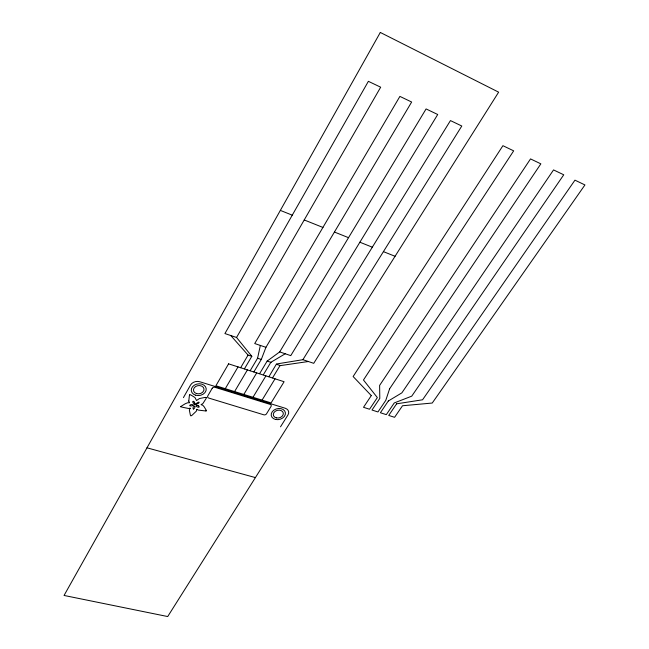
<?xml version="1.0" encoding="UTF-8"?>
<svg xmlns="http://www.w3.org/2000/svg" width="649" height="649" viewBox="0 0 649 649"><rect width="100%" height="100%" fill="white"/><g stroke="black" fill="none" stroke-linecap="round" stroke-linejoin="round"><path stroke-width="0.97" d="M196.696 409.381L196.679 409.616A8.867 6.798 -8.1 0 1 196.485 410.671A15.268 11.723 -7.7 0 1 196.323 411.174L192.08 415.214A7.066 5.419 -8.1 0 1 190.903 415.904A7.034 5.387 -8.7 0 1 190.327 414.938L189.354 410.038A15.105 11.577 -9.1 0 1 189.557 409.535A8.826 6.766 -8.7 0 1 190.1 408.537L190.254 408.326M195.641 404.319L195.706 404.116A2.061 1.59 -8.6 0 1 196.006 403.832L197.32 402.81A2.28 1.752 -8.7 0 1 198.854 402.177M206.171 410.898L206.187 410.841A2.036 1.558 -9.1 0 0 206.163 410.574L206.131 410.314M268.905 376.72L276.474 363.992L302.896 359.692L313.735 363.326L461.796 126.011L450.447 120.584L302.896 359.692M260.346 345.438L257.588 358.199L250.125 370.782M280.043 365.655L308.332 361.517M180.698 406.72L180.722 406.672A2.061 1.582 -7.8 0 1 180.925 406.436L184.884 403.946A36.06 28.207 -6.5 0 0 185.598 403.589L187.439 402.851A2.847 2.19 -8.1 0 1 188.77 402.786L189.476 402.769M253.84 371.982L261.312 359.424L265.952 347.312L411.653 102.023L399.898 96.401L254.716 343.548L265.952 347.312M183.424 397.618L190.571 384.979A7.009 5.468 -8.4 0 1 199.868 381.774L285.179 408.229A6.693 5.103 -13.8 0 1 287.978 414.922L280.506 426.831M236.552 337.464L380.671 87.201L368.381 81.32L224.919 333.562L236.552 337.464L251.836 356.309L244.389 368.932M225.276 388.678L238.037 366.888M240.641 367.732L248.072 355.068L230.752 335.517M234.589 391.574L247.407 369.906M243.829 394.438L256.696 372.899M259.641 373.613L267.137 361.104L279.687 351.912L426.093 108.935L437.718 114.5L290.76 355.628L279.687 351.912M263.324 374.806L270.836 362.32L285.236 353.778M252.988 397.285L265.903 375.868M272.556 377.896L280.092 365.484L276.425 364.276M262.074 400.108L275.038 378.805M371.293 395.598L363.513 407.304L369.541 409.243L377.345 397.586L363.464 379.99L513.675 150.844L502.91 145.692L353.129 376.525L371.309 395.606M201.198 404.57L201.685 404.246A4.494 3.472 -8.7 0 0 202.999 403.402L206.066 398.583A9.467 7.334 -8.5 0 0 206.455 397.529M194.635 404.197L194.846 403.629M257.434 358.224L261.312 359.424M247.837 355.068L251.836 356.309M206.374 397.456L205.993 397.456A10.36 7.975 -9.1 0 0 204.776 397.472L199.478 398.543L196.525 400.514L194.951 397.521L191.277 395.217A10.457 8.064 -7.9 0 0 190.206 394.795L189.865 394.673M206.033 410.939L206.082 410.939A20.338 15.43 -9.1 0 0 204.532 410.833L198.196 410.071A3.018 2.32 -8.8 0 1 197.742 409.811A10.708 8.259 -9.1 0 1 197.499 409.624L196.866 409.276M194.473 404.303L192.964 402.615A2.142 1.655 -8.5 0 1 193.078 401.301M197.247 405.463L197.045 405.438A1.59 1.225 -8.6 0 0 196.266 405.422M180.795 406.801L180.811 406.809A20.622 15.673 -7.4 0 1 182.215 407.174L188.445 408.472A3.034 2.336 -8.1 0 0 189.021 408.383A10.814 8.348 -7.9 0 0 189.37 408.294L190.222 408.189M271.12 362.393L267.137 361.104M146.99 447.818L255.414 477.583M195.738 404.514L198.221 403.491A2.142 1.655 -8.6 0 0 199.024 402.291M280.344 210.398L292.261 215.168M304.219 219.954L322.959 227.45M334.43 232.034L348.521 237.672M359.879 242.215L372.323 247.196M383.421 251.634L395.063 256.29M198.545 405.885L198.651 405.966A3.643 2.799 -8.6 0 1 199.178 406.534L198.959 407.28A3.407 2.62 -8.7 0 1 196.087 405.876M201.19 404.708L201.798 404.944A2.831 2.174 -8.9 0 1 202.926 405.414L204.029 406.639A34.908 27.144 -10.9 0 0 204.411 407.166L206.106 410.071M194.254 402.177L194.075 401.901A2.142 1.647 -8.3 0 0 193.621 401.374A1.022 0.787 -8.3 0 0 193.232 401.358M188.77 401.033L189.362 395.776A9.467 7.334 -8.6 0 1 189.743 394.714M189.557 402.583L189.354 402.202A4.511 3.488 -8.3 0 1 188.77 401.033M194.822 406.517A3.067 2.361 -8.3 0 1 193.499 409.073M194.603 406.144A1.874 1.444 -8.4 0 1 194.878 406.509M194.221 402.193A6.831 5.257 -8.1 0 1 194.887 403.613M193.215 405.398A3.415 2.637 -8.2 0 1 189.727 405.69L190.011 405.025A3.651 2.807 -8.3 0 1 190.879 404.676L191.025 404.643A3.237 2.482 -8.3 0 1 192.461 404.684L192.672 404.716A1.598 1.225 -8.3 0 1 193.361 404.944M197.247 405.479A3.221 2.474 -8.6 0 1 198.594 405.828M193.313 409.04A3.067 2.353 -8.6 0 1 193.897 406.371A1.874 1.444 -8.5 0 1 194.351 406.104M389.627 388.759L385.782 400.36L377.953 411.953L371.991 410.038L379.795 398.397L379.624 385.409L530.533 158.908L540.852 163.848L389.627 388.759M380.306 32.45L64.056 595.457L167.71 616.55L498.635 92.166L380.306 32.45M212.207 388.272L207.761 395.963A2.093 1.623 -9.3 0 0 208.751 398.064L263.778 414.8A2.028 1.549 -12.7 0 0 266.479 413.867L271.039 406.444A2.036 1.566 -13 0 0 270.171 404.4L214.989 387.307A2.101 1.631 -9.5 0 0 212.207 388.272M228.586 363.846L215.882 385.766L271.087 402.907L284.1 381.726L228.586 363.846M388.337 400.977L380.387 412.74L386.309 414.646L394.268 402.932L411.734 396.166L563.754 174.8L553.54 169.916L401.869 392.856L388.337 400.977M396.628 403.816L388.719 415.425L394.584 417.315L402.51 405.755L432.242 403.037L584.944 184.941L574.957 180.162L422.564 399.792L396.628 403.816M196.558 393.594A5.306 4.129 -8.6 0 0 203.997 388.986A5.306 4.129 -8.6 0 0 195.673 386.496A5.306 4.129 -8.6 0 0 196.558 393.594M275.565 419.465A7.212 5.5 -13.5 0 0 285.382 412.675A7.212 5.5 -13.5 0 0 274 410.054A7.212 5.5 -13.5 0 0 275.565 419.465M195.625 395.217A7.528 5.865 -8.6 0 0 206.204 388.686A7.528 5.865 -8.6 0 0 194.392 385.141A7.528 5.865 -8.6 0 0 195.625 395.217M276.385 417.883A5.078 3.878 -13.5 0 0 283.297 413.089A5.078 3.878 -13.5 0 0 275.273 411.255A5.078 3.878 -13.5 0 0 276.385 417.883"/></g></svg>
